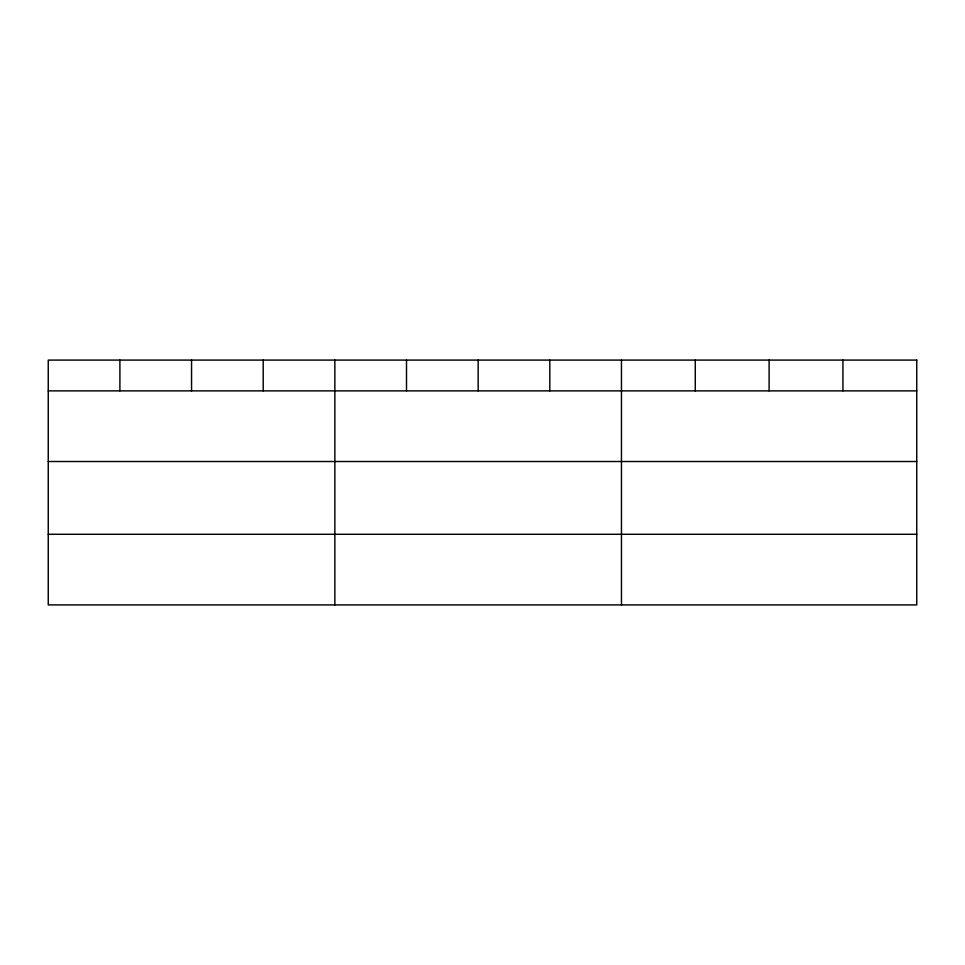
<?xml version="1.0" encoding="UTF-8"?>
<svg xmlns="http://www.w3.org/2000/svg" width="965" height="965" viewBox="0 0 965 965"><rect width="100%" height="100%" fill="white"/><g stroke="black" fill="none" stroke-linecap="round" stroke-linejoin="round"><path stroke-width="1.45" d="M48.25 390.873L916.75 390.873M48.25 461.511L916.75 461.511M48.25 534.284L916.75 534.284M842.928 360.09L842.928 390.873M769.105 360.09L769.105 390.873M695.283 360.09L695.283 390.873M621.46 360.09L621.46 604.91M549.809 360.09L549.809 390.873M478.157 360.09L478.157 390.873M406.506 360.09L406.506 390.873M334.855 360.09L334.855 604.91M263.204 360.09L263.204 390.873M191.553 360.09L191.553 390.873M119.901 360.09L119.901 390.873M916.75 360.09L48.25 360.09L48.25 604.91L916.75 604.91L916.75 360.09"/></g></svg>
